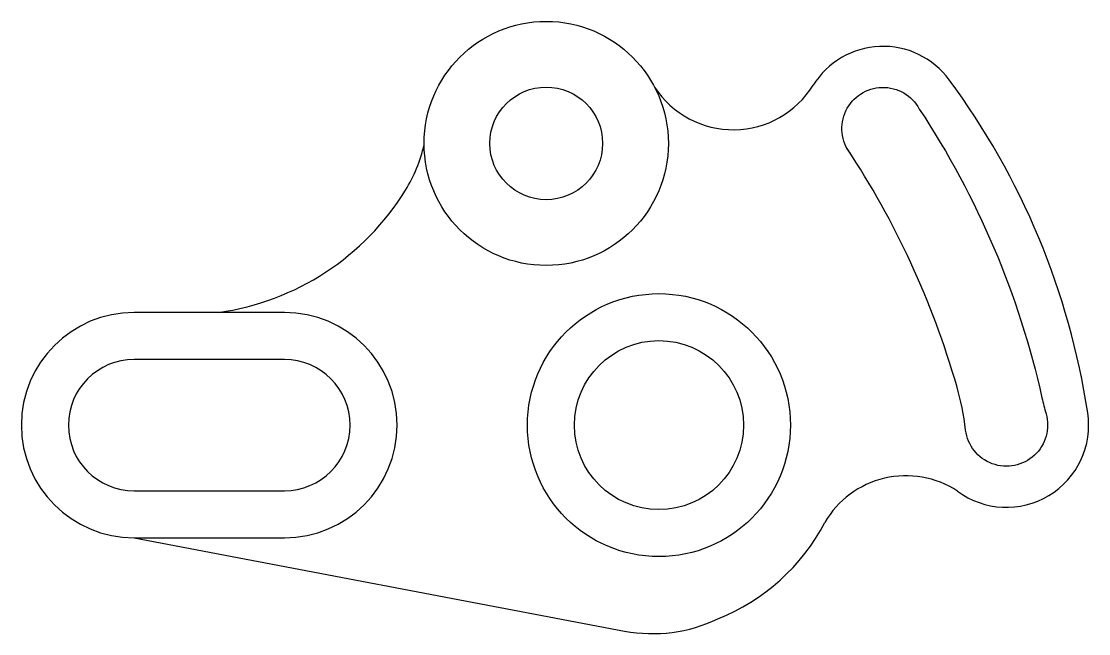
# Model space of a CAD drawing. Header units: inches. Extents: x 33.8 to 104.8, y 29.1 to 69.9.
import ezdxf

# ---------------------------------------------------------------- set-up
doc = ezdxf.new("R2010")
doc.units = ezdxf.units.IN
doc.header["$MEASUREMENT"] = 0

msp = doc.modelspace()

# ---------------------------------------------------------------- linework, layer by layer
msp.add_line((41.306, 35.528), (73.94, 29.324))
for points in [[(96.087, 38.637, 0.669914), (104.752, 43.855, 0.121816), (95.534, 66.021, 0.53058), (86.485, 65.647)], [(88.97, 61.097, -1.085407), (93.546, 64.068, -0.091721), (101.709, 44.845, 0.01468), (101.979, 43.778, -1.08188), (96.628, 42.7, 0.039973), (96.034, 45.634, 0.076292), (88.739, 61.449)], [(46.921, 50.528, 0.222878), (59.363, 58.658, 0.08204), (60.602, 61.673)]]:
    msp.add_lwpolyline(points, format="xyb")
for points in [[(41.306, 35.528), (51.306, 35.528, 1), (51.306, 50.528), (41.306, 50.528, 1)], [(41.306, 38.658), (51.306, 38.658, 1), (51.306, 47.398), (41.306, 47.398, 1)]]:
    msp.add_lwpolyline(points, format="xyb", close=True)
for centre, radius in [((68.726, 61.778), 8.125), ((68.726, 61.778), 3.75), ((76.226, 43.028), 8.75), ((76.226, 43.028), 5.625)]:
    msp.add_circle(centre, radius)
for centre, radius, start, end in [((81.171, 68.938), 6.25, 213.15556, 328.26712), ((92.664, 33.408), 6.25, 56.79642, 149.82579), ((75.076, 42.919), 13.75, 291.63836, 332.40143), ((92.664, 33.408), 6.25, 153.36744, 153.40366), ((75.808, 39.148), 10, 259.23547, 295.70841)]:
    msp.add_arc(centre, radius, start, end)

doc.saveas('drawing.dxf')
